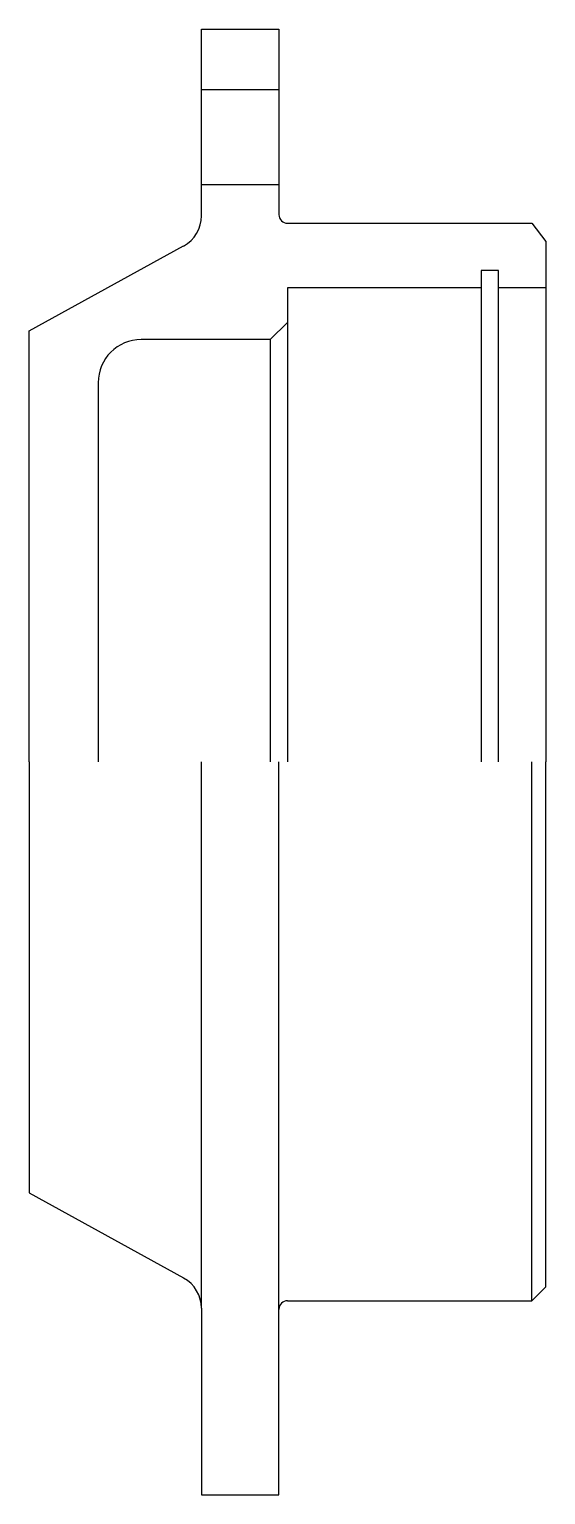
# Model space of a CAD drawing. Header units: inches. Extents: x 22 to 82, y 6 to 176.
import ezdxf

# ---------------------------------------------------------------- set-up
doc = ezdxf.new("R2010")
doc.units = ezdxf.units.IN
doc.header["$MEASUREMENT"] = 0

msp = doc.modelspace()

# ---------------------------------------------------------------- linework, layer by layer
for p, q in [((41.66, 153.9), (41.66, 175.54)), ((41.66, 175.54), (50.66, 175.54)), ((50.66, 175.54), (50.66, 154.04)), ((41.66, 163.04), (41.66, 168.54)), ((41.66, 168.54), (50.66, 168.54)), ((41.66, 157.54), (50.66, 157.54)), ((51.66, 153.04), (80.06, 153.04)), ((80.06, 153.04), (81.66, 150.94)), ((21.66, 140.54), (39.58, 150.4)), ((81.66, 150.94), (81.66, 90.54)), ((74.16, 147.54), (74.16, 90.54)), ((76.16, 147.54), (74.16, 147.54)), ((76.16, 90.54), (76.16, 147.54)), ((74.16, 145.54), (51.66, 145.54)), ((51.66, 145.54), (51.66, 139.54)), ((81.66, 145.54), (76.16, 145.54)), ((49.66, 139.54), (51.66, 141.54)), ((21.66, 90.54), (21.66, 140.54)), ((49.66, 139.54), (34.66, 139.54)), ((49.66, 139.54), (49.66, 90.54)), ((51.66, 139.54), (51.66, 90.54)), ((29.66, 134.54), (29.66, 90.54)), ((21.66, 90.54), (21.66, 40.54)), ((41.66, 27.17), (41.66, 90.54)), ((50.66, 27.04), (50.66, 90.54)), ((80.06, 28.04), (80.06, 90.54)), ((81.66, 29.64), (81.66, 90.54)), ((21.66, 40.54), (39.58, 30.68)), ((80.06, 28.04), (81.66, 29.64)), ((51.66, 28.04), (80.06, 28.04)), ((41.66, 27.17), (41.66, 5.54)), ((50.66, 5.54), (50.66, 27.04)), ((41.66, 18.04), (41.66, 12.54)), ((41.66, 5.54), (50.66, 5.54))]:
    msp.add_line(p, q)
for centre, radius, start, end in [((37.66, 153.9), 4, 298.8108, 0), ((51.66, 154.04), 1, 180, 270), ((34.66, 134.54), 5, 90, 180), ((37.66, 27.17), 4, 0, 61.1892), ((51.66, 27.04), 1, 90, 180)]:
    msp.add_arc(centre, radius, start, end)

doc.saveas('drawing.dxf')
